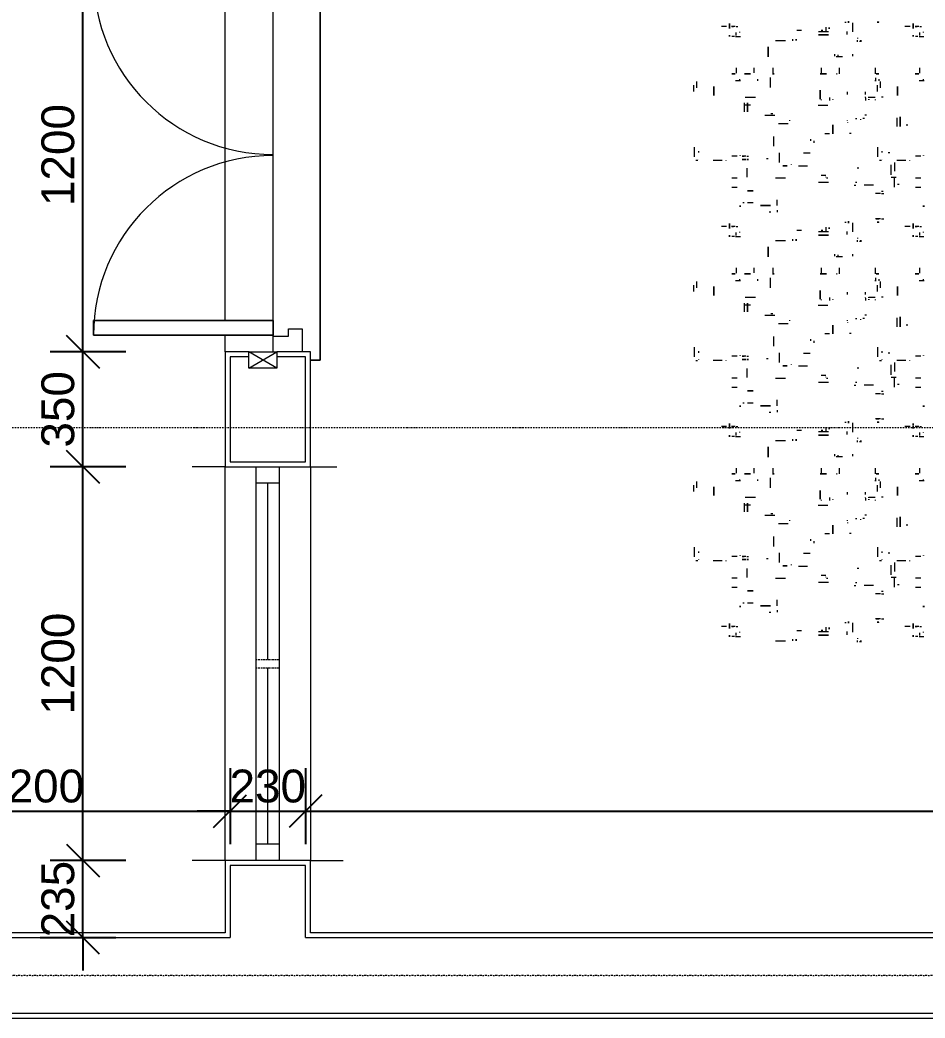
# Model space of a CAD drawing. Header units: millimetres. Extents: x -21051 to 202668, y -15646 to 13691.
# Drawn here: x 51832 to 54590, y -3638 to -596 of the extents above; entities that cross this region are included whole.
import ezdxf

# ---------------------------------------------------------------- set-up
doc = ezdxf.new("R2010")
doc.units = ezdxf.units.MM
for name, pattern in [('Centre', [14.4, 3, -2.2, 7, -2.2]), ('Dash dot', [15.875, 6.35, -4.7625, 0, -4.7625]), ('TD_Level Line', [8, 4, -2, 0, -2])]:
    doc.linetypes.add(name, pattern=pattern)
for name, color, linetype, lineweight in [('A-ANNO-DIMS', 211, 'Continuous', 9), ('A-DOOR', 31, 'Continuous', 5), ('A-DOOR-FRAM', 31, 'Continuous', 5), ('A-GLAZ', 151, 'Continuous', 5), ('A-WALL', 113, 'Continuous', 5), ('G-ANNO-SYMB', 111, 'Continuous', 9), ('G-IMPT', 8, 'Continuous', 5), ('I-FURN', 30, 'Continuous', 5), ('I-WALL', 2, 'Continuous', 5), ('S-GRID', 1, 'Continuous', 9)]:
    doc.layers.add(name, color=color, linetype=linetype, lineweight=lineweight)
doc.layers.get('0').off()
doc.layers.get('I-FURN').off()
doc.styles.add('Arial_3', font='arial.ttf', dxfattribs={"height": 100})
doc.dimstyles.new('Arial_1_0', dxfattribs={"dimscale": 304.8, "dimtxt": 102.02594, "dimasz": 0.328084, "dimexe": 0.328084, "dimexo": 0.0625, "dimgap": 0.082021, "dimtad": 1, "dimdec": 0, "dimzin": 0, "dimdsep": 46, "dimtxsty": 'Arial_3', "dimblk1": 'OBLIQUE', "dimblk2": 'OBLIQUE', "dimsah": 1, "dimcen": 0.09, "dimdle": 0.328084, "dimazin": 0, "dimtfac": 1, "dimtdec": 4, "dimtix": 1, "dimtmove": 0, "dimatfit": 3, "dimfxl": 0.492126, "dimfxlon": 1, "dimtvp": 1, "dimtolj": 1, "dimtzin": 0, "dimarcsym": 2})

# ---------------------------------------------------------------- blocks, each defined once
blk = doc.blocks.new('Casement - 2L - 1200 X 1500-1125429-01_First floor')
at = {"layer": 'A-GLAZ'}
for p, q in [((926.2, 130), (926.2, 230)), ((-273.8, 130), (-273.8, 210)), ((-273.8, 35), (-223.8, 35)), ((-223.8, 35), (876.2, 35)), ((-223.8, 35), (-223.8, -35)), ((876.2, 35), (876.2, -35)), ((876.2, 35), (926.2, 35)), ((313.2, 0), (-223.8, 0)), ((-223.8, 0), (-223.8, -15)), ((876.2, 0), (339.2, 0)), ((-223.8, -35), (-273.8, -35)), ((876.2, -35), (-223.8, -35)), ((926.2, -35), (876.2, -35)), ((-273.8, -130), (-273.8, -230)), ((926.2, -130), (926.2, -230))]:
    blk.add_line(p, q, dxfattribs=at)
at = {"layer": 'A-GLAZ', "linetype": 'Centre'}
for p, q in [((313.2, -35), (313.2, 35)), ((339.2, -35), (339.2, 35))]:
    blk.add_line(p, q, dxfattribs=at)
blk = doc.blocks.new('Doors_ExtDbl_w-Glazing_Bars_1 - 1510x2410mm 2-1171549-01_First floor')
at = {"layer": 'A-DOOR'}
for p, q in [((-548.5, 531), (-504.5, 531)), ((-548.5, -16), (-548.5, 531)), ((-548.5, 531), (-504.5, 531)), ((-548.5, 531), (-548.5, -16)), ((-504.5, 531), (-504.5, -16)), ((-504.5, -16), (-504.5, 531)), ((504.5, 531), (548.5, 531)), ((504.5, -16), (504.5, 531)), ((504.5, -16), (504.5, 531)), ((548.5, 531), (504.5, 531)), ((548.5, 531), (548.5, -16)), ((548.5, 531), (548.5, -16)), ((-650, -27.5), (-600, 57.5)), ((-650, 57.5), (-600, -27.5)), ((-650, -27.5), (-650, 57.5)), ((-650, 57.5), (-600, 57.5)), ((-600, 57.5), (-600, -27.5)), ((600, -27.5), (650, 57.5)), ((600, 57.5), (650, -27.5)), ((600, -27.5), (600, 57.5)), ((600, 57.5), (650, 57.5)), ((650, 57.5), (650, -27.5)), ((-600, -27.5), (-650, -27.5)), ((-551, -16), (-548.5, -16)), ((-504.5, -16), (-548.5, -16)), ((-548.5, -16), (-504.5, -16)), ((-504.5, -16), (504.5, -16)), ((548.5, -16), (504.5, -16)), ((548.5, -16), (504.5, -16)), ((548.5, -16), (551.5, -16)), ((650, -27.5), (600, -27.5)), ((-625, -130), (-625, -160)), ((-625, -160), (-625, -130)), ((625, -160), (625, -130)), ((625, -130), (625, -160)), ((-625, -160), (625, -160)), ((625, -160), (-625, -160))]:
    blk.add_line(p, q, dxfattribs=at)
for centre, start, end in [((-548.5, -16), 360, 90), ((548.5, -16), 90, 180)]:
    blk.add_arc(centre, 547, start, end, dxfattribs=at)
at = {"layer": 'A-DOOR-FRAM'}
for p, q in [((-600, -16), (-551.5, -16)), ((-551.5, -16), (-551.5, -63)), ((551.5, -16), (600, -16)), ((551.5, -63), (551.5, -16)), ((-551.5, -63), (-529.5, -63)), ((-529.5, -63), (-529.5, -105)), ((529.5, -63), (551.5, -63)), ((529.5, -105), (529.5, -63)), ((-529.5, -105), (-600, -105)), ((600, -105), (529.5, -105))]:
    blk.add_line(p, q, dxfattribs=at)
blk = doc.blocks.new('FUR_8_Carpet - _-1171524-01_First floor')
at = {"layer": 'G-IMPT'}
for p, q in [((1213.8, 1503.4), (1218.2, 1503.4)), ((1224.8, 1504.4), (1224.8, 1499.2)), ((1224.8, 1491.9), (1224.8, 1493.9)), ((1421.7, 1500.8), (1421.7, 1495.8)), ((1474.8, 1500), (1444, 1500)), ((1037, 1487.7), (1022, 1487.7)), ((1024.8, 1473.5), (1024.8, 1475.2)), ((1034.8, 1484.3), (1034.8, 1475.6)), ((1040.3, 1487.7), (1047.7, 1487.7)), ((1239.1, 1473.8), (1239.1, 1445.7)), ((1255.8, 1481.8), (1255.8, 1472.3)), ((1313.2, 1473.2), (1343.5, 1473.2)), ((1320.9, 1459.1), (1320.9, 1474.5)), ((1335.6, 1468.4), (1330.4, 1468.4)), ((1394.8, 1469.5), (1408.9, 1469.5)), ((1596.4, 1487.7), (1581.4, 1487.7)), ((1584.1, 1473.5), (1584.1, 1475.2)), ((1594.1, 1484.3), (1594.1, 1475.6)), ((1599.7, 1487.7), (1607.1, 1487.7)), ((1034.8, 1457.2), (1029.9, 1457.2)), ((1038, 1457.2), (1048.8, 1457.2)), ((1048.4, 1457.2), (1042.7, 1457.2)), ((1064.1, 1457.2), (1076.3, 1457.2)), ((1076.3, 1457.2), (1080, 1457.2)), ((1151.4, 1433.8), (1144, 1433.8)), ((1154.8, 1433.8), (1162.5, 1433.8)), ((1159.3, 1443.8), (1162.5, 1443.8)), ((1162.5, 1443.8), (1159.3, 1443.8)), ((1162.5, 1433.8), (1159.3, 1433.8)), ((1159.8, 1444.5), (1159.8, 1443.1)), ((1162.5, 1433.8), (1169.8, 1433.8)), ((1258.7, 1445.2), (1263.2, 1445.2)), ((1594.1, 1457.2), (1589.3, 1457.2)), ((1597.4, 1457.2), (1608.2, 1457.2)), ((1607.8, 1457.2), (1602.1, 1457.2)), ((1623.5, 1457.2), (1639.4, 1457.2)), ((1469.4, 1406.9), (1469.4, 1413.1)), ((1488.9, 1413.9), (1493.3, 1413.9)), ((1469.4, 1393.6), (1469.4, 1375.8)), ((1542.8, 1385.5), (1559.5, 1385.5)), ((1569.9, 1385.5), (1574.4, 1385.5)), ((1151.4, 1357), (1144, 1357)), ((1146.2, 1350.4), (1151, 1350.4)), ((1154.8, 1357), (1162.5, 1357)), ((1162.5, 1357), (1169.8, 1357)), ((1031.7, 1338), (1047.6, 1338)), ((1031.7, 1309.9), (1047.6, 1309.9)), ((1098, 1329.3), (1102.8, 1329.3)), ((1111.6, 1336.9), (1111.6, 1334.9)), ((1111.6, 1334.9), (1111.6, 1309.9)), ((1176, 1331.4), (1182.5, 1331.4)), ((1182.5, 1331.4), (1204.4, 1331.4)), ((1231, 1322.3), (1226.6, 1322.3)), ((1234.8, 1331.4), (1229.6, 1331.4)), ((1313.2, 1322.9), (1343.5, 1322.9)), ((1314.6, 1310.3), (1319, 1310.3)), ((1474.8, 1309.2), (1444, 1309.2)), ((1591.1, 1338), (1607, 1338)), ((1591.1, 1309.9), (1607, 1309.9)), ((1106.6, 1307.8), (1121.6, 1307.8)), ((1111.6, 1263.9), (1111.6, 1288.9)), ((1116.3, 1307.8), (1119.8, 1307.8)), ((1121.6, 1299.3), (1121.6, 1294.5)), ((1121.6, 1294.5), (1121.6, 1269.5)), ((1220.4, 1279.7), (1225.8, 1279.7)), ((1320.9, 1306.4), (1320.9, 1305.4)), ((1335.1, 1300.3), (1321, 1300.3)), ((1561.7, 1279.8), (1561.7, 1307.2)), ((1065.3, 1257.2), (1065.3, 1255.6)), ((1077.3, 1256.2), (1079.9, 1256.2)), ((1079.9, 1256.2), (1082.5, 1256.2)), ((1082.5, 1256.2), (1104.9, 1256.2)), ((1111.6, 1262), (1111.6, 1263.9)), ((1149.1, 1252.4), (1149.1, 1251.5)), ((1151.6, 1256.4), (1157.3, 1256.4)), ((1376.4, 1273.5), (1404, 1273.5)), ((1381.2, 1273.5), (1381.2, 1272.4)), ((1426.3, 1267.7), (1426.3, 1269.4)), ((1462.4, 1261.8), (1462.4, 1232.4)), ((1497.1, 1250.4), (1501.6, 1250.4)), ((1624.7, 1257.2), (1624.7, 1255.6)), ((1636.6, 1256.2), (1639.3, 1256.2)), ((1639.3, 1256.2), (1664.3, 1256.2)), ((1708.4, 1252.4), (1708.4, 1251.5)), ((1711, 1256.4), (1716.7, 1256.4)), ((1031.7, 1243), (1047.6, 1243)), ((1126.1, 1233.1), (1130.9, 1233.1)), ((1149.1, 1232.1), (1149.1, 1227.8)), ((1163.3, 1215.1), (1163.3, 1244.5)), ((1561.7, 1243), (1556.9, 1243)), ((1565, 1243), (1575.8, 1243)), ((1576.4, 1243), (1569.7, 1243)), ((1591.1, 1243), (1607, 1243)), ((1708.4, 1232.1), (1708.4, 1227.8)), ((1722.7, 1215.1), (1722.7, 1244.5)), ((1357.4, 1196.3), (1357.4, 1202.4)), ((1367.4, 1190.8), (1367.4, 1195.7)), ((1479.2, 1212.5), (1479.2, 1182.7)), ((1244, 1173.5), (1248.4, 1173.5)), ((1299.7, 1147.6), (1299.7, 1162.4)), ((1299.7, 1162.4), (1299.7, 1147.6)), ((1324, 1173.5), (1309.8, 1173.5)), ((1074.1, 1146.3), (1074.1, 1150)), ((1074.1, 1145), (1074.1, 1146.3)), ((1094.6, 1152.7), (1094.6, 1127.7)), ((1094.6, 1127.7), (1094.6, 1152.7)), ((1104.6, 1127.7), (1104.6, 1152.7)), ((1104.6, 1125.8), (1104.6, 1127.7)), ((1202.7, 1127.9), (1208.4, 1127.9)), ((1214.5, 1131.8), (1214.5, 1129.8)), ((1231, 1127.9), (1226.6, 1127.9)), ((1255, 1140), (1255, 1141.4)), ((1255, 1134.5), (1255, 1132.8)), ((1430.6, 1135.2), (1430.6, 1132.8)), ((1465, 1143.1), (1435.7, 1143.1)), ((1197.3, 1117.9), (1201.7, 1117.9)), ((1507, 1117.9), (1475.9, 1117.9)), ((1488.6, 1112.9), (1482.4, 1112.9)), ((1569.4, 1080.7), (1569.4, 1107.6)), ((1169.8, 1072.5), (1169.8, 1070.4)), ((1200.2, 1065.5), (1200.2, 1073)), ((1200.2, 1069.7), (1200.2, 1071.2)), ((1309.7, 1063.9), (1309.7, 1073)), ((1344.1, 1087.5), (1314.8, 1087.5)), ((1333.9, 1072.3), (1333.9, 1070.4)), ((1550.3, 1087.5), (1568.6, 1087.5)), ((1102.5, 1057.8), (1102.5, 1035.5)), ((1102.5, 1035.5), (1102.5, 1057.8)), ((1146.2, 1063), (1151, 1063)), ((1154.6, 1034.7), (1154.6, 1029.7)), ((1164.6, 1031.2), (1164.6, 1045.6)), ((1182.5, 1063), (1171.1, 1063)), ((1190.2, 1063), (1182.5, 1063)), ((1200.2, 1064.1), (1200.2, 1062.5)), ((1200.2, 1054.5), (1200.2, 1047.2)), ((1255, 1054.5), (1255, 1047.2)), ((1566.4, 1063), (1535.3, 1063)), ((1661.8, 1057.8), (1661.8, 1035.5)), ((1661.8, 1035.5), (1661.8, 1057.8)), ((1714, 1034.7), (1714, 1029.7)), ((1724, 1026.2), (1724, 1045.6)), ((1036.5, 1012), (1021.5, 1012)), ((1024.3, 1008.5), (1024.3, 1013.1)), ((1154.6, 1029.7), (1154.6, 1015.3)), ((1159.8, 1008.5), (1159.8, 1013.1)), ((1164.6, 1026.2), (1164.6, 1031.2)), ((1171.6, 1012), (1167.2, 1012)), ((1169.8, 1003.8), (1169.8, 1011.2)), ((1489.2, 1034), (1489.2, 1003.5)), ((1528.9, 1008.5), (1528.9, 1013.1)), ((1595.9, 1012), (1580.9, 1012)), ((1583.7, 1008.5), (1583.7, 1013.1)), ((1714, 1029.7), (1714, 1015.3)), ((1034.3, 989.5), (1034.3, 973.9)), ((1169.8, 991.9), (1169.8, 973.9)), ((1279.2, 991.7), (1279.2, 973.9)), ((1333.9, 990.9), (1333.9, 973.9)), ((1481.7, 989.1), (1481.7, 973.9)), ((1538.9, 989.1), (1538.9, 973.9)), ((1593.7, 989.5), (1593.7, 973.9)), ((1239.9, 931.7), (1239.9, 937.9)), ((1284.6, 938.4), (1284.6, 939.8)), ((1284.6, 934.3), (1284.6, 938.4)), ((1294.6, 935.6), (1294.6, 937.9)), ((1294.6, 931.9), (1294.6, 935.6)), ((1496.3, 909.2), (1496.3, 927.6)), ((1496.3, 927.6), (1496.3, 909.2)), ((1213.8, 893.7), (1218.2, 893.7)), ((1224.8, 894.7), (1224.8, 889.5)), ((1224.8, 882.2), (1224.8, 884.2)), ((1421.7, 891.1), (1421.7, 886.1)), ((1474.8, 890.3), (1444, 890.3)), ((1037, 878), (1022, 878)), ((1024.8, 864.1), (1024.8, 865.6)), ((1034.8, 874.7), (1034.8, 866)), ((1040.3, 878), (1047.7, 878)), ((1055.3, 853.7), (1055.3, 844.8)), ((1055.3, 844.8), (1055.3, 853.7)), ((1239.1, 864.2), (1239.1, 836)), ((1255.8, 872.1), (1255.8, 862.6)), ((1313.2, 863.5), (1343.5, 863.5)), ((1320.9, 849.4), (1320.9, 864.8)), ((1335.6, 858.7), (1330.4, 858.7)), ((1394.8, 859.9), (1408.9, 859.9)), ((1596.4, 878), (1581.4, 878)), ((1584.1, 863.9), (1584.1, 865.6)), ((1594.1, 874.7), (1594.1, 866)), ((1599.7, 878), (1607.1, 878)), ((1034.8, 847.6), (1029.9, 847.6)), ((1038, 847.6), (1048.8, 847.6)), ((1048.4, 847.6), (1042.7, 847.6)), ((1064.1, 847.6), (1080, 847.6)), ((1151.4, 824.1), (1144, 824.1)), ((1154.8, 824.1), (1169.8, 824.1)), ((1159.8, 834.9), (1159.8, 833.4)), ((1258.7, 835.6), (1263.2, 835.6)), ((1594.1, 847.6), (1589.3, 847.6)), ((1597.4, 847.6), (1608.2, 847.6)), ((1607.8, 847.6), (1602.1, 847.6)), ((1623.5, 847.6), (1639.4, 847.6)), ((1469.4, 797.2), (1469.4, 803.4)), ((1488.9, 804.2), (1493.3, 804.2)), ((1469.4, 783.9), (1469.4, 766.1)), ((1542.8, 775.8), (1559.5, 775.8)), ((1569.9, 775.8), (1574.4, 775.8)), ((1151.4, 747.3), (1144, 747.3)), ((1146.2, 740.7), (1151, 740.7)), ((1154.8, 747.3), (1169.8, 747.3)), ((1031.7, 728.3), (1047.6, 728.3)), ((1031.7, 700.2), (1047.6, 700.2)), ((1098, 719.6), (1102.8, 719.6)), ((1111.6, 727.2), (1111.6, 725.2)), ((1111.6, 725.2), (1111.6, 700.2)), ((1176, 721.7), (1204.4, 721.7)), ((1231, 712.6), (1226.6, 712.6)), ((1234.8, 721.7), (1229.6, 721.7)), ((1313.2, 713.3), (1343.5, 713.3)), ((1314.6, 700.7), (1319, 700.7)), ((1474.8, 699.6), (1444, 699.6)), ((1591.1, 728.3), (1607, 728.3)), ((1591.1, 700.2), (1607, 700.2)), ((1106.6, 698.1), (1121.6, 698.1)), ((1111.6, 654.2), (1111.6, 679.2)), ((1116.3, 698.1), (1119.8, 698.1)), ((1121.6, 689.6), (1121.6, 684.8)), ((1121.6, 684.8), (1121.6, 659.8)), ((1220.4, 670), (1225.8, 670)), ((1320.9, 696.7), (1320.9, 695.8)), ((1335.1, 690.7), (1321, 690.7)), ((1561.7, 670.2), (1561.7, 697.5)), ((1065.3, 647.6), (1065.3, 645.9)), ((1077.3, 646.5), (1079.9, 646.5)), ((1079.9, 646.5), (1104.9, 646.5)), ((1111.6, 652.3), (1111.6, 654.2)), ((1149.1, 642.7), (1149.1, 641.8)), ((1151.6, 646.7), (1157.3, 646.7)), ((1376.4, 663.8), (1404, 663.8)), ((1381.2, 663.9), (1381.2, 662.8)), ((1426.3, 658.1), (1426.3, 659.7)), ((1462.4, 652.2), (1462.4, 622.7)), ((1497.1, 640.7), (1501.6, 640.7)), ((1624.7, 647.6), (1624.7, 645.9)), ((1636.6, 646.5), (1639.3, 646.5)), ((1639.3, 646.5), (1664.3, 646.5)), ((1708.4, 642.7), (1708.4, 641.8)), ((1712.1, 646.7), (1716.7, 646.7)), ((1031.7, 633.3), (1047.6, 633.3)), ((1126.1, 623.4), (1130.9, 623.4)), ((1149.1, 622.4), (1149.1, 618.1)), ((1163.3, 605.4), (1163.3, 634.8)), ((1561.7, 633.3), (1556.9, 633.3)), ((1565, 633.3), (1575.8, 633.3)), ((1576.4, 633.3), (1569.7, 633.3)), ((1591.1, 633.3), (1607, 633.3)), ((1708.4, 622.4), (1708.4, 618.1)), ((1722.7, 605.4), (1722.7, 634.8)), ((1357.4, 586.6), (1357.4, 592.8)), ((1367.4, 581.1), (1367.4, 586.1)), ((1479.2, 602.9), (1479.2, 573)), ((1244, 563.9), (1248.4, 563.9)), ((1324, 563.9), (1309.8, 563.9)), ((1074.1, 536.6), (1074.1, 540.4)), ((1074.1, 535.4), (1074.1, 536.6)), ((1094.6, 543.1), (1094.6, 518.1)), ((1094.6, 518.1), (1094.6, 543.1)), ((1104.6, 518.1), (1104.6, 543.1)), ((1104.6, 516.1), (1104.6, 518.1)), ((1202.7, 518.3), (1208.4, 518.3)), ((1214.5, 522.2), (1214.5, 520.1)), ((1231, 518.3), (1226.6, 518.3)), ((1255, 530.3), (1255, 531.8)), ((1255, 524.8), (1255, 523.1)), ((1430.6, 525.5), (1430.6, 523.1)), ((1465, 533.4), (1435.7, 533.4)), ((1197.3, 508.3), (1201.7, 508.3)), ((1507, 508.3), (1475.9, 508.3)), ((1488.6, 503.2), (1482.4, 503.2)), ((1569.4, 471), (1569.4, 498)), ((1169.8, 462.8), (1169.8, 460.7)), ((1200.2, 455.8), (1200.2, 463.3)), ((1200.2, 460), (1200.2, 461.5)), ((1309.7, 454.2), (1309.7, 463.3)), ((1344.1, 477.8), (1314.8, 477.8)), ((1333.9, 462.6), (1333.9, 460.7)), ((1550.3, 477.8), (1568.6, 477.8)), ((1102.5, 448.1), (1102.5, 425.8)), ((1102.5, 425.8), (1102.5, 448.1)), ((1146.2, 453.4), (1151, 453.4)), ((1164.6, 421.6), (1164.6, 436)), ((1190.2, 453.4), (1171.1, 453.4)), ((1200.2, 454.5), (1200.2, 452.8)), ((1200.2, 444.8), (1200.2, 437.6)), ((1255, 444.8), (1255, 437.6)), ((1566.4, 453.4), (1535.3, 453.4)), ((1661.8, 448.1), (1661.8, 425.8)), ((1661.8, 425.8), (1661.8, 448.1)), ((1724, 416.6), (1724, 436)), ((1036.5, 402.3), (1021.5, 402.3)), ((1024.3, 398.8), (1024.3, 403.4)), ((1154.6, 425.1), (1154.6, 420.1)), ((1154.6, 420.1), (1154.6, 405.7)), ((1159.8, 398.8), (1159.8, 403.4)), ((1164.6, 416.6), (1164.6, 421.6)), ((1171.6, 402.3), (1167.2, 402.3)), ((1169.8, 394.1), (1169.8, 401.5)), ((1489.2, 424.4), (1489.2, 393.8)), ((1528.9, 398.8), (1528.9, 403.4)), ((1595.9, 402.3), (1580.9, 402.3)), ((1583.7, 398.8), (1583.7, 403.4)), ((1714, 425.1), (1714, 420.1)), ((1714, 420.1), (1714, 405.7)), ((1034.3, 379.8), (1034.3, 364.2)), ((1169.8, 382.3), (1169.8, 364.2)), ((1279.2, 382.1), (1279.2, 364.2)), ((1333.9, 381.2), (1333.9, 364.2)), ((1481.7, 379.4), (1481.7, 364.2)), ((1538.9, 379.4), (1538.9, 364.2)), ((1593.7, 379.8), (1593.7, 364.2)), ((1239.9, 322), (1239.9, 328.2)), ((1284.6, 324.6), (1284.6, 330.1)), ((1294.6, 322.2), (1294.6, 328.2)), ((1213.8, 284), (1218.2, 284)), ((1224.8, 285), (1224.8, 279.8)), ((1224.8, 272.5), (1224.8, 274.5)), ((1421.7, 281.5), (1421.7, 276.5)), ((1474.8, 280.7), (1444, 280.7)), ((1037, 268.4), (1022, 268.4)), ((1024.8, 254.2), (1024.8, 255.9)), ((1034.8, 265), (1034.8, 256.3)), ((1040.3, 268.4), (1047.7, 268.4)), ((1239.1, 254.5), (1239.1, 226.3)), ((1255.8, 262.4), (1255.8, 252.9)), ((1313.2, 253.8), (1343.5, 253.8)), ((1320.9, 239.7), (1320.9, 255.2)), ((1335.6, 249.1), (1330.4, 249.1)), ((1394.8, 250.2), (1408.9, 250.2)), ((1596.4, 268.4), (1581.4, 268.4)), ((1584.1, 254.2), (1584.1, 255.9)), ((1594.1, 265), (1594.1, 256.3)), ((1599.7, 268.4), (1607.1, 268.4)), ((1034.8, 237.9), (1029.9, 237.9)), ((1038, 237.9), (1048.8, 237.9)), ((1048.4, 237.9), (1042.7, 237.9)), ((1064.1, 237.9), (1080, 237.9)), ((1151.4, 214.4), (1144, 214.4)), ((1154.8, 214.4), (1169.8, 214.4)), ((1159.8, 225.2), (1159.8, 223.8)), ((1258.7, 225.9), (1263.2, 225.9)), ((1594.1, 237.9), (1589.3, 237.9)), ((1597.4, 237.9), (1608.2, 237.9)), ((1607.8, 237.9), (1602.1, 237.9)), ((1623.5, 237.9), (1639.4, 237.9)), ((1469.4, 187.6), (1469.4, 193.8)), ((1488.9, 194.6), (1493.3, 194.6)), ((1469.4, 174.2), (1469.4, 156.5)), ((1542.8, 166.1), (1559.5, 166.1)), ((1569.9, 166.1), (1574.4, 166.1)), ((1151.4, 137.6), (1144, 137.6)), ((1146.2, 131), (1151, 131)), ((1154.8, 137.6), (1169.8, 137.6)), ((1031.7, 118.6), (1047.6, 118.6)), ((1098, 109.9), (1102.8, 109.9)), ((1111.6, 117.5), (1111.6, 115.6)), ((1111.6, 115.6), (1111.6, 90.6)), ((1176, 112), (1204.4, 112)), ((1231, 103), (1226.6, 103)), ((1234.8, 112), (1229.6, 112)), ((1313.2, 103.6), (1343.5, 103.6)), ((1591.1, 118.6), (1607, 118.6)), ((1031.7, 90.6), (1047.6, 90.6)), ((1106.6, 88.4), (1121.6, 88.4)), ((1111.6, 44.6), (1111.6, 69.6)), ((1116.3, 88.4), (1119.8, 88.4)), ((1121.6, 79.9), (1121.6, 75.2)), ((1121.6, 75.2), (1121.6, 50.2)), ((1314.6, 91), (1319, 91)), ((1320.9, 87.1), (1320.9, 86.1)), ((1335.1, 81), (1321, 81)), ((1474.8, 89.9), (1444, 89.9)), ((1561.7, 60.5), (1561.7, 87.8)), ((1591.1, 90.6), (1607, 90.6)), ((1065.3, 37.9), (1065.3, 36.2)), ((1077.3, 36.8), (1079.9, 36.8)), ((1079.9, 36.8), (1104.9, 36.8)), ((1111.6, 42.6), (1111.6, 44.6)), ((1149.1, 33), (1149.1, 32.1)), ((1151.6, 37), (1157.3, 37)), ((1220.4, 60.3), (1225.8, 60.3)), ((1376.4, 54.1), (1404, 54.1)), ((1381.2, 54.2), (1381.2, 53.1)), ((1426.3, 48.4), (1426.3, 50.1)), ((1462.4, 42.5), (1462.4, 13.1)), ((1497.1, 31.1), (1501.6, 31.1)), ((1624.7, 37.9), (1624.7, 36.2)), ((1636.6, 36.8), (1639.3, 36.8)), ((1639.3, 36.8), (1664.3, 36.8)), ((1708.4, 33), (1708.4, 32.1)), ((1711, 37), (1716.7, 37)), ((1031.7, 23.7), (1047.6, 23.7)), ((1126.1, 13.7), (1130.9, 13.7)), ((1149.1, 12.7), (1149.1, 8.5)), ((1163.3, -4.3), (1163.3, 25.2)), ((1561.7, 23.7), (1556.9, 23.7)), ((1565, 23.7), (1575.8, 23.7)), ((1576.4, 23.7), (1569.7, 23.7)), ((1591.1, 23.7), (1607, 23.7)), ((1708.4, 12.7), (1708.4, 8.5)), ((1722.7, -4.3), (1722.7, 25.2)), ((1357.4, -23.1), (1357.4, -16.9)), ((1367.4, -28.6), (1367.4, -23.6)), ((1479.2, -6.8), (1479.2, -36.7)), ((1244, -45.8), (1248.4, -45.8)), ((1324, -45.8), (1309.8, -45.8)), ((1074.1, -73), (1074.1, -69.3)), ((1074.1, -74.3), (1074.1, -73)), ((1094.6, -66.6), (1094.6, -91.6)), ((1094.6, -91.6), (1094.6, -66.6)), ((1104.6, -91.6), (1104.6, -66.6)), ((1214.5, -87.5), (1214.5, -89.6)), ((1255, -79.4), (1255, -77.9)), ((1255, -84.9), (1255, -86.6)), ((1430.6, -84.1), (1430.6, -86.6)), ((1465, -76.3), (1435.7, -76.3)), ((1104.6, -93.5), (1104.6, -91.6)), ((1197.3, -101.4), (1201.7, -101.4)), ((1202.7, -91.4), (1208.4, -91.4)), ((1231, -91.4), (1226.6, -91.4)), ((1507, -101.4), (1475.9, -101.4)), ((1488.6, -106.5), (1482.4, -106.5)), ((1569.4, -138.7), (1569.4, -111.7)), ((1169.8, -146.8), (1169.8, -149)), ((1200.2, -153.9), (1200.2, -146.4)), ((1200.2, -149.7), (1200.2, -148.1)), ((1309.7, -155.5), (1309.7, -146.4)), ((1344.1, -131.9), (1314.8, -131.9)), ((1333.9, -147.1), (1333.9, -149)), ((1550.3, -131.9), (1568.6, -131.9)), ((1102.5, -161.6), (1102.5, -183.8)), ((1102.5, -183.8), (1102.5, -161.6)), ((1146.2, -156.3), (1151, -156.3)), ((1164.6, -188.1), (1164.6, -173.7)), ((1190.2, -156.3), (1171.1, -156.3)), ((1200.2, -155.2), (1200.2, -156.9)), ((1200.2, -164.9), (1200.2, -172.1)), ((1255, -164.9), (1255, -172.1)), ((1566.4, -156.3), (1535.3, -156.3)), ((1661.8, -161.6), (1661.8, -183.8)), ((1661.8, -183.8), (1661.8, -161.6)), ((1724, -193.1), (1724, -173.7)), ((1036.5, -207.3), (1021.5, -207.3)), ((1024.3, -210.8), (1024.3, -206.2)), ((1154.6, -184.6), (1154.6, -189.6)), ((1154.6, -189.6), (1154.6, -204)), ((1159.8, -210.8), (1159.8, -206.2)), ((1164.6, -193.1), (1164.6, -188.1)), ((1171.6, -207.3), (1167.2, -207.3)), ((1169.8, -215.6), (1169.8, -208.2)), ((1489.2, -185.3), (1489.2, -215.9)), ((1528.9, -210.8), (1528.9, -206.2)), ((1595.9, -207.3), (1580.9, -207.3)), ((1583.7, -210.8), (1583.7, -206.2)), ((1714, -184.6), (1714, -189.6)), ((1714, -189.6), (1714, -204)), ((1034.3, -229.8), (1034.3, -245.5)), ((1169.8, -227.4), (1169.8, -245.5)), ((1279.2, -227.6), (1279.2, -245.5)), ((1333.9, -228.5), (1333.9, -245.5)), ((1481.7, -230.2), (1481.7, -245.5)), ((1538.9, -230.2), (1538.9, -245.5)), ((1593.7, -229.8), (1593.7, -245.5)), ((1239.9, -287.7), (1239.9, -281.5)), ((1284.6, -285), (1284.6, -279.6)), ((1294.6, -287.5), (1294.6, -281.5)), ((1213.8, -325.7), (1218.2, -325.7)), ((1224.8, -324.6), (1224.8, -329.8)), ((1421.7, -328.2), (1421.7, -333.2)), ((1474.8, -329), (1444, -329)), ((1037, -341.3), (1022, -341.3)), ((1024.8, -355.5), (1024.8, -353.8)), ((1034.8, -344.7), (1034.8, -353.4)), ((1040.3, -341.3), (1047.7, -341.3)), ((1224.8, -337.2), (1224.8, -335.1)), ((1239.1, -355.2), (1239.1, -383.3)), ((1255.8, -347.3), (1255.8, -356.7)), ((1313.2, -355.8), (1343.5, -355.8)), ((1320.9, -369.9), (1320.9, -354.5)), ((1335.6, -360.6), (1330.4, -360.6)), ((1394.8, -359.5), (1408.9, -359.5)), ((1596.4, -341.3), (1581.4, -341.3)), ((1584.1, -355.5), (1584.1, -353.8)), ((1594.1, -344.7), (1594.1, -353.4)), ((1599.7, -341.3), (1607.1, -341.3)), ((1034.8, -371.8), (1029.9, -371.8)), ((1038, -371.8), (1048.8, -371.8)), ((1048.4, -371.8), (1042.7, -371.8)), ((1064.1, -371.8), (1080, -371.8)), ((1159.8, -384.5), (1159.8, -385.9)), ((1258.7, -383.8), (1263.2, -383.8)), ((1594.1, -371.8), (1589.3, -371.8)), ((1597.4, -371.8), (1608.2, -371.8)), ((1607.8, -371.8), (1602.1, -371.8)), ((1623.5, -371.8), (1639.4, -371.8))]:
    blk.add_line(p, q, dxfattribs=at)
at = {"layer": 'G-IMPT', "flags": 128}
for points in [[(1214.8, 1499.2), (1214.8, 1504.3)], [(1411.7, 1495.8), (1411.7, 1500.4)], [(1055.3, 1483.5), (1055.3, 1488.1)], [(1055.3, 1463.3), (1055.3, 1448.1)], [(1310.9, 1460.1), (1310.9, 1464.7)], [(1313.2, 1483.2), (1343.3, 1483.2)], [(1614.6, 1483.5), (1614.6, 1488.1)], [(1614.6, 1463.3), (1614.6, 1448.1)], [(1162.5, 1443.8), (1164.4, 1443.8)], [(1251.7, 1441.1), (1251.7, 1446.5)], [(1020.3, 1395.5), (1025.1, 1395.5)], [(1489.3, 1393.4), (1519.7, 1393.4)], [(1579.7, 1395.5), (1584.4, 1395.5)], [(1559.5, 1348), (1542.8, 1348)], [(1452.5, 1271.9), (1438.4, 1271.9)], [(1556.9, 1253), (1561.7, 1253)], [(1576, 1253), (1565, 1253)], [(1022.9, 1241.8), (1022.9, 1240.7)], [(1582.2, 1241.8), (1582.2, 1240.7)], [(1299.7, 1162.4), (1299.7, 1174.6)], [(1094.6, 1127.7), (1094.6, 1122.6)], [(1559.4, 1107.6), (1559.4, 1080.7)], [(1190.2, 1071.1), (1190.2, 1069.2)], [(1190.2, 1062.5), (1190.2, 1065)], [(1299.7, 1071.1), (1299.7, 1069.7)], [(1338.2, 1069.1), (1338.2, 1042.1)], [(1102.5, 1035.5), (1102.5, 1030.8)], [(1661.8, 1035.5), (1661.8, 1030.8)], [(1048.6, 991.5), (1037.5, 991.5)], [(1162.5, 991.5), (1159.3, 991.5)], [(1289, 991.5), (1286.4, 991.5)], [(1319.3, 991.5), (1324.4, 991.5), (1338.6, 991.5), (1324.4, 991.5)], [(1478.6, 991.5), (1483.6, 991.5)], [(1568.6, 991.5), (1550.3, 991.5)], [(1607.9, 991.5), (1596.9, 991.5)], [(1496.3, 927.6), (1496.3, 940.3)], [(1214.8, 889.5), (1214.8, 894.7)], [(1411.7, 886.1), (1411.7, 890.7)], [(1055.3, 873.9), (1055.3, 878.5)], [(1310.9, 850.4), (1310.9, 855.1)], [(1313.2, 873.5), (1343.3, 873.5)], [(1614.6, 873.9), (1614.6, 878.5)], [(1614.6, 853.7), (1614.6, 838.4)], [(1055.3, 843.1), (1055.3, 838.4)], [(1159.3, 834.1), (1164.4, 834.1)], [(1251.7, 831.4), (1251.7, 836.8)], [(1020.3, 785.8), (1025.1, 785.8)], [(1489.3, 783.8), (1519.7, 783.8)], [(1579.7, 785.8), (1584.4, 785.8)], [(1559.5, 738.3), (1542.8, 738.3)], [(1452.5, 662.2), (1438.4, 662.2)], [(1556.9, 643.3), (1561.7, 643.3)], [(1576, 643.3), (1565, 643.3)], [(1022.9, 632.1), (1022.9, 631)], [(1582.2, 632.1), (1582.2, 631)], [(1299.7, 538), (1299.7, 564.9)], [(1094.6, 518.1), (1094.6, 512.9)], [(1559.4, 498), (1559.4, 471)], [(1190.2, 461.4), (1190.2, 459.5)], [(1299.7, 461.4), (1299.7, 460)], [(1338.2, 459.4), (1338.2, 432.5)], [(1102.5, 425.8), (1102.5, 421.1)], [(1190.2, 452.8), (1190.2, 455.3)], [(1661.8, 425.8), (1661.8, 421.1)], [(1048.6, 381.9), (1037.5, 381.9)], [(1167.9, 381.9), (1164.4, 381.9), (1159.3, 381.9), (1164.4, 381.9)], [(1289, 381.9), (1286.4, 381.9)], [(1319.3, 381.9), (1324.4, 381.9), (1338.6, 381.9), (1324.4, 381.9)], [(1478.6, 381.9), (1483.6, 381.9)], [(1568.6, 381.9), (1550.3, 381.9)], [(1607.9, 381.9), (1596.9, 381.9)], [(1496.3, 299.5), (1496.3, 330.6)], [(1214.8, 279.8), (1214.8, 285)], [(1411.7, 276.5), (1411.7, 281.1)], [(1055.3, 264.2), (1055.3, 268.8)], [(1055.3, 244), (1055.3, 228.8)], [(1310.9, 240.7), (1310.9, 245.4)], [(1313.2, 263.8), (1343.3, 263.8)], [(1614.6, 264.2), (1614.6, 268.8)], [(1614.6, 244), (1614.6, 228.8)], [(1159.3, 224.4), (1164.4, 224.4)], [(1251.7, 221.7), (1251.7, 227.2)], [(1020.3, 176.1), (1025.1, 176.1)], [(1489.3, 174.1), (1519.7, 174.1)], [(1579.7, 176.1), (1584.4, 176.1)], [(1559.5, 128.6), (1542.8, 128.6)], [(1452.5, 52.5), (1438.4, 52.5)], [(1556.9, 33.7), (1561.7, 33.7)], [(1576, 33.7), (1565, 33.7)], [(1022.9, 22.4), (1022.9, 21.3)], [(1582.2, 22.4), (1582.2, 21.3)], [(1299.7, -71.7), (1299.7, -44.8)], [(1094.6, -91.6), (1094.6, -96.7)], [(1559.4, -111.7), (1559.4, -138.7)], [(1190.2, -148.2), (1190.2, -150.2)], [(1299.7, -148.2), (1299.7, -149.7)], [(1338.2, -150.3), (1338.2, -177.2)], [(1190.2, -156.9), (1190.2, -154.3)], [(1102.5, -183.8), (1102.5, -188.5)], [(1661.8, -183.8), (1661.8, -188.5)], [(1048.6, -227.8), (1037.5, -227.8)], [(1167.9, -227.8), (1164.4, -227.8), (1159.3, -227.8), (1164.4, -227.8)], [(1289, -227.8), (1286.4, -227.8)], [(1319.3, -227.8), (1324.4, -227.8), (1338.6, -227.8), (1324.4, -227.8)], [(1478.6, -227.8), (1483.6, -227.8)], [(1568.6, -227.8), (1550.3, -227.8)], [(1607.9, -227.8), (1596.9, -227.8)], [(1496.3, -310.1), (1496.3, -279)], [(1214.8, -329.8), (1214.8, -324.7)], [(1411.7, -333.2), (1411.7, -328.6)], [(1055.3, -345.5), (1055.3, -340.9)], [(1310.9, -368.9), (1310.9, -364.3)], [(1313.2, -345.8), (1343.3, -345.8)], [(1614.6, -345.5), (1614.6, -340.9)], [(1055.3, -365.7), (1055.3, -380.9)], [(1159.3, -385.2), (1164.4, -385.2)], [(1251.7, -387.9), (1251.7, -382.5)], [(1614.6, -365.7), (1614.6, -380.9)]]:
    blk.add_lwpolyline(points, close=True, dxfattribs=at)
for points in [[(1168, 1433.8), (1164.4, 1433.8), (1162.5, 1433.8)], [(1388.6, 1233.1), (1383.4, 1233.1), (1369.2, 1233.1)], [(1167.9, 991.5), (1164.4, 991.5), (1162.5, 991.5)], [(1162.5, 991.5), (1164.4, 991.5), (1167.9, 991.5)], [(1289.9, 938.7), (1284.7, 938.7), (1270.5, 938.7)], [(1168, 824.1), (1164.4, 824.1), (1159.3, 824.1)], [(1388.6, 623.4), (1383.4, 623.4), (1369.2, 623.4)], [(1289.9, 329), (1284.7, 329), (1270.5, 329)], [(1168, 214.4), (1164.4, 214.4), (1159.3, 214.4)], [(1388.6, 13.7), (1383.4, 13.7), (1369.2, 13.7)], [(1289.9, -280.7), (1284.7, -280.7), (1270.5, -280.7)]]:
    blk.add_lwpolyline(points, dxfattribs=at)
blk = doc.blocks.new('_Oblique')
at = {"color": 0, "linetype": 'ByBlock', "lineweight": -2}
blk.add_line((-0.5, -0.5), (0.5, 0.5), dxfattribs=at)
blk = doc.blocks.new('*D1015')
at = {"layer": 'A-ANNO-DIMS', "color": 0, "lineweight": -2, "transparency": 16777216}
for p, q in [((52472, -2876.4), (52472, -3107.4)), ((51272, -3138.3), (51272, -2907.4)), ((51172, -3007.4), (52572, -3007.4))]:
    blk.add_line(p, q, dxfattribs=at)
at = {"layer": 'Defpoints', "color": 0, "transparency": 16777216}
for p in [(52472, -2857.4), (52472, -3007.4), (51272, -3157.4)]:
    blk.add_point(p, dxfattribs=at)
at = {"layer": 'A-ANNO-DIMS', "color": 0, "lineweight": -2, "transparency": 16777216, "xscale": 100, "yscale": 100, "zscale": 100, "rotation": 180}
blk.add_blockref('_Oblique', (51272, -3007.4), dxfattribs=at)
at = {"layer": 'A-ANNO-DIMS', "color": 0, "lineweight": -2, "transparency": 16777216, "xscale": 100, "yscale": 100, "zscale": 100}
blk.add_blockref('_Oblique', (52472, -3007.4), dxfattribs=at)
at = {"layer": 'A-ANNO-DIMS', "color": 0, "transparency": 16777216, "insert": (51872, -2931.3), "char_height": 100, "width": 369.177, "attachment_point": 5, "style": 'Arial_3'}
blk.add_mtext('\\A1;1200', dxfattribs=at)
blk = doc.blocks.new('*D1016')
at = {"layer": 'A-ANNO-DIMS', "color": 0, "lineweight": -2, "transparency": 16777216}
for p, q in [((52472, -2876.4), (52472, -3107.4)), ((52702, -2876.4), (52702, -3107.4)), ((52472, -3007.4), (52372, -3007.4)), ((52472, -3007.4), (52702, -3007.4)), ((52702, -3007.4), (52802, -3007.4))]:
    blk.add_line(p, q, dxfattribs=at)
at = {"layer": 'Defpoints', "color": 0, "transparency": 16777216}
for p in [(52472, -2857.4), (52702, -2857.4), (52702, -3007.4)]:
    blk.add_point(p, dxfattribs=at)
at = {"layer": 'A-ANNO-DIMS', "color": 0, "lineweight": -2, "transparency": 16777216, "xscale": 100, "yscale": 100, "zscale": 100}
blk.add_blockref('_Oblique', (52472, -3007.4), dxfattribs=at)
at = {"layer": 'A-ANNO-DIMS', "color": 0, "lineweight": -2, "transparency": 16777216, "xscale": 100, "yscale": 100, "zscale": 100, "rotation": 180}
blk.add_blockref('_Oblique', (52702, -3007.4), dxfattribs=at)
at = {"layer": 'A-ANNO-DIMS', "color": 0, "transparency": 16777216, "insert": (52587, -2931.3), "char_height": 100, "width": 276.883, "attachment_point": 5, "style": 'Arial_3'}
blk.add_mtext('\\A1;230', dxfattribs=at)
blk = doc.blocks.new('*D1017')
at = {"layer": 'A-ANNO-DIMS', "color": 0, "lineweight": -2, "transparency": 16777216}
for p, q in [((52702, -2876.4), (52702, -3107.4)), ((57502, -3138.3), (57502, -2907.4)), ((52602, -3007.4), (57602, -3007.4))]:
    blk.add_line(p, q, dxfattribs=at)
at = {"layer": 'Defpoints', "color": 0, "transparency": 16777216}
for p in [(52702, -2857.4), (57502, -3007.4), (57502, -3157.4)]:
    blk.add_point(p, dxfattribs=at)
at = {"layer": 'A-ANNO-DIMS', "color": 0, "lineweight": -2, "transparency": 16777216, "xscale": 100, "yscale": 100, "zscale": 100, "rotation": 180}
blk.add_blockref('_Oblique', (52702, -3007.4), dxfattribs=at)
at = {"layer": 'A-ANNO-DIMS', "color": 0, "lineweight": -2, "transparency": 16777216, "xscale": 100, "yscale": 100, "zscale": 100}
blk.add_blockref('_Oblique', (57502, -3007.4), dxfattribs=at)
at = {"layer": 'A-ANNO-DIMS', "color": 0, "transparency": 16777216, "insert": (55102, -2931.3), "char_height": 100, "width": 369.177, "attachment_point": 5, "style": 'Arial_3'}
blk.add_mtext('\\A1;4800', dxfattribs=at)
blk = doc.blocks.new('*D1125')
at = {"layer": 'A-ANNO-DIMS', "color": 0, "lineweight": -2, "transparency": 16777216}
for p, q in [((52023.9, -3157.7), (52023.9, -3057.7)), ((52154.9, -3157.7), (51923.9, -3157.7)), ((52023.9, -3392.7), (52023.9, -3157.7)), ((51893, -3392.7), (52123.9, -3392.7)), ((52023.9, -3392.7), (52023.9, -3492.7))]:
    blk.add_line(p, q, dxfattribs=at)
at = {"layer": 'Defpoints', "color": 0, "transparency": 16777216}
for p in [(52023.9, -3157.7), (52173.9, -3157.7), (51873.9, -3392.7)]:
    blk.add_point(p, dxfattribs=at)
at = {"layer": 'A-ANNO-DIMS', "color": 0, "lineweight": -2, "transparency": 16777216, "xscale": 100, "yscale": 100, "zscale": 100}
for p, rotation in [((52023.9, -3157.7), 270), ((52023.9, -3392.7), 90)]:
    blk.add_blockref('_Oblique', p, dxfattribs=dict(at, rotation=rotation))
at = {"layer": 'A-ANNO-DIMS', "color": 0, "transparency": 16777216, "insert": (51947.8, -3275.2), "char_height": 100, "width": 276.883, "attachment_point": 5, "rotation": 90, "style": 'Arial_3'}
blk.add_mtext('\\A1;235', dxfattribs=at)
blk = doc.blocks.new('*D1126')
at = {"layer": 'A-ANNO-DIMS', "color": 0, "lineweight": -2, "transparency": 16777216}
for p, q in [((52023.9, -3257.7), (52023.9, -1857.7)), ((52154.9, -1957.7), (51923.9, -1957.7)), ((52154.9, -3157.7), (51923.9, -3157.7))]:
    blk.add_line(p, q, dxfattribs=at)
at = {"layer": 'Defpoints', "color": 0, "transparency": 16777216}
for p in [(52023.9, -1957.7), (52173.9, -1957.7), (52173.9, -3157.7)]:
    blk.add_point(p, dxfattribs=at)
at = {"layer": 'A-ANNO-DIMS', "color": 0, "lineweight": -2, "transparency": 16777216, "xscale": 100, "yscale": 100, "zscale": 100}
for p, rotation in [((52023.9, -1957.7), 90), ((52023.9, -3157.7), 270)]:
    blk.add_blockref('_Oblique', p, dxfattribs=dict(at, rotation=rotation))
at = {"layer": 'A-ANNO-DIMS', "color": 0, "transparency": 16777216, "insert": (51947.9, -2557.7), "char_height": 100, "width": 369.177, "attachment_point": 5, "rotation": 90, "style": 'Arial_3'}
blk.add_mtext('\\A1;1200', dxfattribs=at)
blk = doc.blocks.new('*D1127')
at = {"layer": 'A-ANNO-DIMS', "color": 0, "lineweight": -2, "transparency": 16777216}
for p, q in [((52023.9, -2057.7), (52023.9, -1507.7)), ((52154.9, -1607.7), (51923.9, -1607.7)), ((52154.9, -1957.7), (51923.9, -1957.7))]:
    blk.add_line(p, q, dxfattribs=at)
at = {"layer": 'Defpoints', "color": 0, "transparency": 16777216}
for p in [(52023.9, -1607.7), (52173.9, -1607.7), (52173.9, -1957.7)]:
    blk.add_point(p, dxfattribs=at)
at = {"layer": 'A-ANNO-DIMS', "color": 0, "lineweight": -2, "transparency": 16777216, "xscale": 100, "yscale": 100, "zscale": 100}
for p, rotation in [((52023.9, -1607.7), 90), ((52023.9, -1957.7), 270)]:
    blk.add_blockref('_Oblique', p, dxfattribs=dict(at, rotation=rotation))
at = {"layer": 'A-ANNO-DIMS', "color": 0, "transparency": 16777216, "insert": (51947.8, -1782.7), "char_height": 100, "width": 276.883, "attachment_point": 5, "rotation": 90, "style": 'Arial_3'}
blk.add_mtext('\\A1;350', dxfattribs=at)
blk = doc.blocks.new('*D1128')
at = {"layer": 'A-ANNO-DIMS', "color": 0, "lineweight": -2, "transparency": 16777216}
for p, q in [((52023.9, -1707.7), (52023.9, -307.7)), ((52154.9, -407.7), (51923.9, -407.7)), ((52154.9, -1607.7), (51923.9, -1607.7))]:
    blk.add_line(p, q, dxfattribs=at)
at = {"layer": 'Defpoints', "color": 0, "transparency": 16777216}
for p in [(52023.9, -407.7), (52173.9, -407.7), (52173.9, -1607.7)]:
    blk.add_point(p, dxfattribs=at)
at = {"layer": 'A-ANNO-DIMS', "color": 0, "lineweight": -2, "transparency": 16777216, "xscale": 100, "yscale": 100, "zscale": 100}
for p, rotation in [((52023.9, -407.7), 90), ((52023.9, -1607.7), 270)]:
    blk.add_blockref('_Oblique', p, dxfattribs=dict(at, rotation=rotation))
at = {"layer": 'A-ANNO-DIMS', "color": 0, "transparency": 16777216, "insert": (51947.9, -1007.7), "char_height": 100, "width": 369.177, "attachment_point": 5, "rotation": 90, "style": 'Arial_3'}
blk.add_mtext('\\A1;1200', dxfattribs=at)

msp = doc.modelspace()

# ---------------------------------------------------------------- linework, layer by layer
at = {"layer": 'A-WALL', "lineweight": 18}
for p, q in [((52472, -1622.7), (52472, -1942.7)), ((52529.5, -1622.7), (52472, -1622.7)), ((52702, -1622.7), (52614.5, -1622.7)), ((52702, -1942.7), (52702, -1622.7)), ((52472, -1942.7), (52702, -1942.7)), ((52472, -3172.7), (52472, -3392.7)), ((52702, -3172.7), (52472, -3172.7)), ((52702, -3392.7), (52702, -3172.7)), ((51272, -3392.7), (52472, -3392.7)), ((52702, -3392.7), (57502, -3392.7)), ((51502, -3622.7), (57272, -3622.7))]:
    msp.add_line(p, q, dxfattribs=at)
at = {"layer": 'G-ANNO-SYMB', "linetype": 'TD_Level Line', "lineweight": 18}
msp.add_line((74727.3, -1838.8), (44837.8, -1838.8), dxfattribs=at)
at = {"layer": 'I-WALL'}
for p, q in [((52457, -1512.2), (52457, -503.2)), ((52457, -1607.7), (52457, -1556.2)), ((52457, -3157.6), (52457, -1957.7)), ((52717, -1957.7), (52717, -3157.7))]:
    msp.add_line(p, q, dxfattribs=at)
at = {"layer": 'I-WALL', "lineweight": 18}
for p, q in [((52457, -1607.7), (52457, -1957.7)), ((52529.5, -1607.7), (52457, -1607.7)), ((52717, -1607.7), (52614.5, -1607.7)), ((52717, -1957.7), (52717, -1607.7)), ((52457, -1957.7), (52717, -1957.7)), ((52457, -3157.7), (52457, -3377.7)), ((52717, -3157.7), (52457, -3157.7)), ((52717, -3377.7), (52717, -3157.7)), ((52457, -3377.7), (51257, -3377.7)), ((57517, -3377.7), (52717, -3377.7)), ((51517, -3637.7), (57257, -3637.7))]:
    msp.add_line(p, q, dxfattribs=at)
at = {"layer": 'S-GRID', "linetype": 'Dash dot', "lineweight": 18}
msp.add_line((71865.6, -3507.7), (47999.8, -3507.7), dxfattribs=at)

# ---------------------------------------------------------------- block references
at = {"layer": 'A-DOOR', "rotation": 90.00000000000006}
msp.add_blockref('Doors_ExtDbl_w-Glazing_Bars_1 - 1510x2410mm 2-1171549-01_First floor', (52587, -1007.7), dxfattribs=at)
at = {"layer": 'A-GLAZ', "rotation": 270.0000000000001}
msp.add_blockref('Casement - 2L - 1200 X 1500-1125429-01_First floor', (52587, -2231.5), dxfattribs=at)
at = {"layer": 'I-FURN', "color": 10, "rotation": 180}
msp.add_blockref('FUR_8_Carpet - _-1171524-01_First floor', (55608.4, -987.7), dxfattribs=at)

# ---------------------------------------------------------------- dimensions: what is measured, and where the dimension line sits
at = {"layer": 'A-ANNO-DIMS'}
for base, p1, p2, override, picture, middle in [((52023.9, -407.7), (52173.9, -1607.7), (52173.9, -407.7), {"dimpost": '<>', "dimfxl": 1200}, '*D1128', (51947.9, -1007.7)), ((52023.9, -1607.7), (52173.9, -1957.7), (52173.9, -1607.7), {"dimpost": '<>', "dimfxl": 350}, '*D1127', (51947.8, -1782.7)), ((52023.9, -1957.7), (52173.9, -3157.7), (52173.9, -1957.7), {"dimpost": '<>', "dimfxl": 1200}, '*D1126', (51947.9, -2557.7)), ((52023.9, -3157.7), (51873.9, -3392.7), (52173.9, -3157.7), {"dimpost": '<>', "dimfxl": 381.08398}, '*D1125', (51947.8, -3275.2))]:
    dim = msp.add_linear_dim(base=base, p1=p1, p2=p2, angle=90, dimstyle='Arial_1_0', override=override, dxfattribs=at)
    dim.commit()
    dim.dimension.update_dxf_attribs({"geometry": picture, "text_midpoint": middle})
for base, p1, p2, override, picture, middle in [((52472, -3007.4), (51272, -3157.4), (52472, -2857.4), {"dimpost": '<>', "dimfxl": 1236.931688}, '*D1015', (51872, -2931.3)), ((52702, -3007.4), (52472, -2857.4), (52702, -2857.4), {"dimpost": '<>', "dimfxl": 230}, '*D1016', (52587, -2931.3)), ((57502, -3007.4), (52702, -2857.4), (57502, -3157.4), {"dimpost": '<>', "dimfxl": 4809.365863}, '*D1017', (55102, -2931.3))]:
    dim = msp.add_linear_dim(base=base, p1=p1, p2=p2, dimstyle='Arial_1_0', override=override, dxfattribs=at)
    dim.commit()
    dim.dimension.update_dxf_attribs({"geometry": picture, "text_midpoint": middle})

doc.saveas('drawing.dxf')
